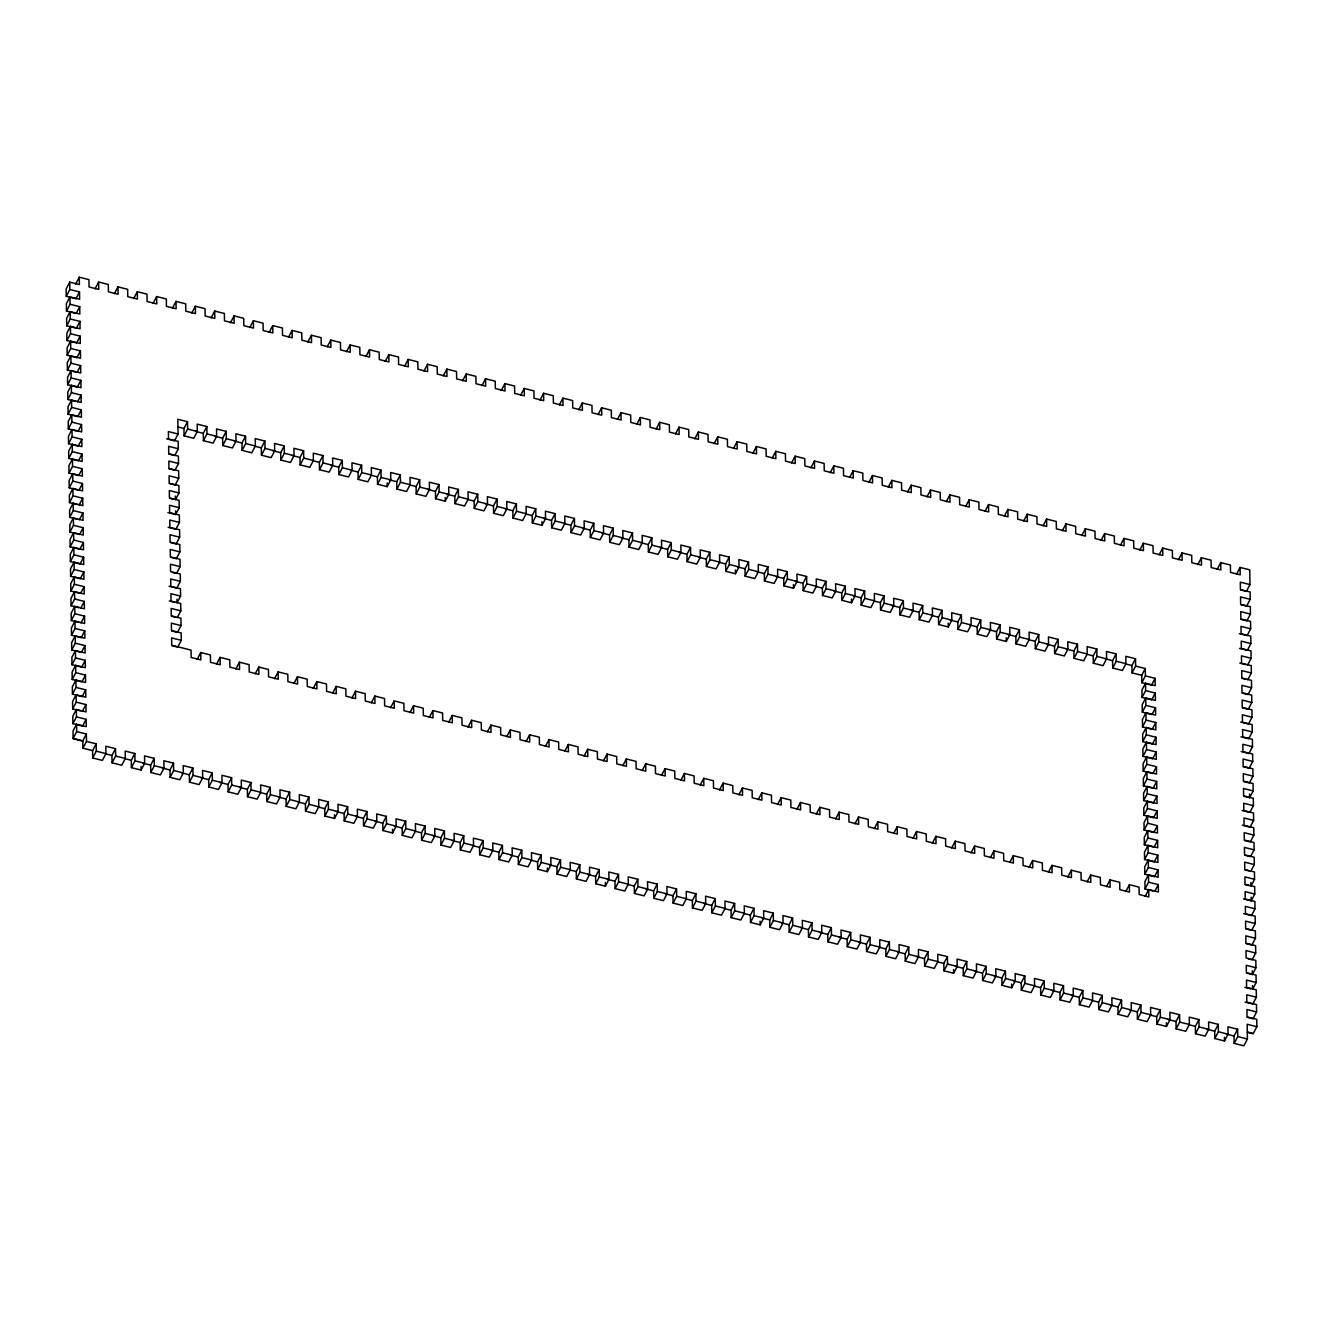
<?xml version="1.0" encoding="UTF-8"?>
<svg xmlns="http://www.w3.org/2000/svg" width="1323" height="1323" viewBox="0 0 1323 1323"><rect width="100%" height="100%" fill="white"/><g stroke="black" fill="none" stroke-linecap="round" stroke-linejoin="round"><path stroke-width="1.5" d="M69.722 282.146L66.15 288.943L66.266 296.302L75.94 298.733L79.512 291.936L69.838 289.522L69.722 282.146L79.397 284.561L79.281 277.202L88.955 279.616L89.071 286.992L98.745 289.406L98.63 282.031L108.304 284.462L108.403 291.821L118.078 294.235L117.962 286.876L127.636 289.29L127.752 296.666L137.427 299.081L137.311 291.705L146.985 294.136L147.101 301.495L156.775 303.91L156.66 296.55L166.334 298.965L166.45 306.341L176.124 308.755L176.009 301.379L185.683 303.81L185.799 311.17L195.473 313.584L195.357 306.225L205.032 308.639L205.148 316.015L214.822 318.43L214.706 311.054L224.381 313.485L224.497 320.844L234.171 323.259L234.055 315.899L243.73 318.314L243.845 325.69L253.503 328.104L253.404 320.728L263.062 323.159L263.178 330.518L272.852 332.933L272.736 325.574L282.411 327.988L282.527 335.364L292.201 337.778L292.085 330.403L301.76 332.834L301.876 340.193L311.55 342.607L311.434 335.248L321.109 337.663L321.224 345.038L330.899 347.453L330.783 340.077L340.458 342.508L340.573 349.867L350.248 352.282L350.132 344.923L359.806 347.337L359.922 354.713L369.597 357.127L369.481 349.752L379.155 352.183L379.271 359.542L388.945 361.956L388.83 354.597L398.504 357.012L398.603 364.387L408.278 366.802L408.162 359.426L417.836 361.857L417.952 369.216L427.627 371.631L427.511 364.272L437.185 366.686L437.301 374.062L446.976 376.476L446.86 369.1L456.534 371.531L456.65 378.891L466.324 381.305L466.209 373.946L475.883 376.36L475.999 383.736L485.673 386.151L485.558 378.775L495.232 381.206L495.348 388.565L505.022 390.98L504.906 383.62L514.581 386.035L514.697 393.411L524.371 395.825L524.255 388.449L533.93 390.88L534.045 398.24L543.703 400.654L543.604 393.295L553.262 395.709L553.378 403.085L563.052 405.5L562.937 398.124L572.611 400.555L572.727 407.914L582.401 410.328L582.285 402.969L591.96 405.384L592.076 412.759L601.75 415.174L601.634 407.798L611.309 410.229L611.424 417.588L621.099 420.003L620.983 412.644L630.658 415.058L630.773 422.434L640.448 424.848L640.332 417.473L650.006 419.904L650.122 427.263L659.797 429.677L659.681 422.318L669.355 424.733L669.471 432.108L679.146 434.523L679.03 427.147L688.704 429.578L688.803 436.937L698.478 439.352L698.362 431.993L708.037 434.407L708.152 441.783L717.827 444.197L717.711 436.822L727.385 439.253L727.501 446.612L737.176 449.026L737.06 441.667L746.734 444.081L746.85 451.457L756.524 453.872L756.409 446.496L766.083 448.927L766.199 456.286L775.873 458.701L775.758 451.341L785.432 453.756L785.548 461.132L795.222 463.546L795.106 456.17L804.781 458.601L804.897 465.961L814.571 468.375L814.455 461.016L824.13 463.43L824.246 470.806L833.903 473.221L833.804 465.845L843.462 468.276L843.578 475.635L853.252 478.05L853.137 470.69L862.811 473.105L862.927 480.481L872.601 482.895L872.485 475.519L882.16 477.95L882.276 485.309L891.95 487.724L891.834 480.365L901.509 482.779L901.625 490.155L911.299 492.569L911.183 485.194L920.858 487.625L920.973 494.984L930.648 497.415L930.532 490.039L940.206 492.454L940.322 499.829L949.997 502.244L949.881 494.868L959.555 497.299L959.671 504.658L969.329 507.089L969.23 499.714L978.904 502.128L979.003 509.504L988.678 511.918L988.562 504.543L998.237 506.974L998.352 514.333L1008.027 516.764L1007.911 509.388L1017.585 511.803L1017.701 519.178L1027.376 521.593L1027.26 514.217L1036.934 516.648L1037.05 524.007L1046.725 526.438L1046.609 519.063L1056.283 521.477L1056.399 528.853L1066.073 531.267L1065.958 523.891L1075.632 526.322L1075.748 533.682L1085.422 536.113L1085.307 528.737L1094.981 531.151L1095.097 538.527L1104.771 540.942L1104.655 533.566L1114.33 535.997L1114.429 543.356L1124.103 545.787L1124.004 538.411L1133.662 540.826L1133.778 548.202L1143.452 550.616L1143.337 543.257L1153.011 545.671L1153.127 553.031L1162.801 555.462L1162.685 548.086L1172.36 550.5L1172.476 557.876L1182.15 560.291L1182.034 552.931L1191.709 555.346L1191.825 562.705L1201.499 565.136L1201.383 557.76L1211.058 560.175L1211.173 567.55L1220.848 569.965L1220.732 562.606L1230.407 565.02L1230.522 572.379L1240.197 574.81L1240.081 567.435L1249.755 569.849L1249.97 584.584L1246.415 591.381L1240.61 589.942M66.266 296.302L69.838 289.522M75.709 283.998L79.281 277.202M69.954 296.881L66.382 303.678L66.497 311.054L76.172 313.468L79.727 306.671L70.053 304.257L69.954 296.881L79.628 299.296L79.512 291.936M66.497 311.054L70.053 304.257M70.169 311.616L66.613 318.413L66.729 325.789L76.403 328.203L79.959 321.406L70.284 318.992L70.169 311.616L79.843 314.047L79.727 306.671M66.729 325.789L70.284 318.992M70.4 326.351L66.845 333.148L66.944 340.524L76.618 342.938L80.19 336.141L70.516 333.727L70.4 326.351L80.075 328.782L79.959 321.406M66.944 340.524L70.516 333.727M95.058 288.827L98.63 282.031M70.632 341.086L67.06 347.883L67.175 355.259L76.85 357.673L80.422 350.876L70.747 348.462L70.632 341.086L80.306 343.517L80.19 336.141M67.175 355.259L70.747 348.462M70.863 355.837L67.291 362.618L67.407 369.993L77.081 372.408L80.653 365.611L70.979 363.197L70.863 355.837L80.538 358.252L80.422 350.876M67.407 369.993L70.979 363.197M71.095 370.572L67.523 377.369L67.638 384.728L77.313 387.143L80.885 380.346L71.21 377.931L71.095 370.572L80.769 372.987L80.653 365.611M114.406 293.673L117.962 286.876M67.638 384.728L71.21 377.931M80.885 380.346L81.001 387.722L71.326 385.307L67.754 392.104L67.87 399.463L75.609 401.398M67.87 399.463L71.442 392.666L71.326 385.307M71.558 400.042L67.986 406.839L68.101 414.198L77.776 416.629L81.331 409.832L71.657 407.401L71.558 400.042L81.216 402.457L81.116 395.097L71.442 392.666M68.101 414.198L71.657 407.401M77.544 401.878L81.116 395.097M71.773 414.777L68.217 421.574L68.333 428.933L78.007 431.364L81.563 424.567L71.889 422.153L71.773 414.777L81.447 417.192L81.331 409.832M133.755 298.502L137.311 291.705M68.333 428.933L71.889 422.153M72.004 429.512L68.449 436.309L68.548 443.685L78.222 446.099L81.794 439.302L72.12 436.888L72.004 429.512L81.679 431.926L81.563 424.567M68.548 443.685L72.12 436.888M72.236 444.247L68.664 451.044L68.779 458.419L78.454 460.834L82.026 454.037L72.352 451.623L72.236 444.247L81.91 446.661L81.794 439.302M68.779 458.419L72.352 451.623M153.088 303.347L156.66 296.55M72.467 458.982L68.895 465.779L69.011 473.154L78.685 475.569L82.258 468.772L72.583 466.358L72.467 458.982L82.142 461.413L82.026 454.037M69.011 473.154L72.583 466.358M72.699 473.717L69.127 480.514L69.243 487.889L78.917 490.304L82.489 483.507L72.815 481.092L72.699 473.717L82.373 476.148L82.258 468.772M69.243 487.889L72.815 481.092M82.489 483.507L82.605 490.883L72.93 488.468L69.358 495.249L69.474 502.624L77.214 504.559M69.474 502.624L73.046 495.827L72.93 488.468M172.437 308.176L176.009 301.379M73.046 495.827L82.704 498.242L82.82 505.618L73.145 503.203L69.59 509.983L69.706 517.359L77.445 519.294M69.706 517.359L73.261 510.562L73.145 503.203M79.148 505.039L82.704 498.242M73.377 517.938L69.821 524.735L69.937 532.094L79.595 534.509L83.167 527.728L73.493 525.297L73.377 517.938L83.051 520.352L82.936 512.977L73.261 510.562M69.937 532.094L73.493 525.297M79.38 519.774L82.936 512.977M73.608 532.673L70.036 539.47L70.152 546.829L79.827 549.26L83.399 542.463L73.724 540.032L73.608 532.673L83.283 535.087L83.167 527.728M191.785 313.022L195.357 306.225M70.152 546.829L73.724 540.032M73.84 547.408L70.268 554.205L70.384 561.564L80.058 563.995L83.63 557.198L73.956 554.767L73.84 547.408L83.514 549.822L83.399 542.463M70.384 561.564L73.956 554.767M74.071 562.143L70.499 568.94L70.615 576.299L80.29 578.73L83.862 571.933L74.187 569.518L74.071 562.143L83.746 564.557L83.63 557.198M70.615 576.299L74.187 569.518M74.303 576.878L70.731 583.675L70.847 591.05L80.521 593.465L84.093 586.668L74.419 584.253L74.303 576.878L83.977 579.292L83.862 571.933M211.134 317.851L214.706 311.054M70.847 591.05L74.419 584.253M84.093 586.668L84.209 594.027L74.535 591.613L70.962 598.409L71.078 605.785L78.818 607.72M71.078 605.785L74.65 598.988L74.535 591.613M74.65 598.988L84.308 601.403L84.424 608.778L74.75 606.347L71.194 613.144L71.31 620.52L79.049 622.455M71.31 620.52L74.865 613.723L74.75 606.347M230.483 322.696L234.055 315.899M80.753 608.2L84.308 601.403M74.981 621.082L71.425 627.879L71.525 635.255L81.199 637.669L84.771 630.873L75.097 628.458L74.981 621.082L84.655 623.513L84.54 616.138L74.865 613.723M71.525 635.255L75.097 628.458M1135.614 666.097L1145.288 668.512L1145.404 675.871L1155.078 678.302L1151.506 685.099L1141.832 682.668L1141.716 675.309L1132.041 672.894L1135.614 666.097L1135.498 658.722L1125.823 656.307L1125.939 663.666L1122.384 670.463L1112.709 668.049L1116.265 661.252L1116.149 653.893L1106.475 651.462L1106.59 658.837L1103.035 665.634L1093.36 663.22L1096.916 656.423L1096.817 649.047L1087.142 646.633L1087.241 653.992L1083.686 660.789L1074.011 658.374L1077.584 651.577L1077.468 644.218L1067.793 641.787L1067.909 649.163L1064.337 655.96L1054.663 653.545L1058.235 646.749L1058.119 639.373L1048.444 636.958L1048.56 644.318L1044.988 651.114L1035.314 648.7L1038.886 641.903L1038.77 634.544L1029.096 632.113L1029.211 639.489L1025.639 646.286L1015.965 643.854L1019.537 637.074L1019.421 629.698L1009.747 627.284L1009.862 634.643L1006.29 641.44L996.616 639.026L1000.188 632.229L1000.072 624.869L990.398 622.438L990.514 629.814L986.941 636.611L977.284 634.18L980.839 627.4L980.723 620.024L971.049 617.609L971.165 624.969L967.609 631.766L957.935 629.351L961.49 622.554L961.374 615.195L951.717 612.764L951.816 620.14L948.26 626.937L938.586 624.506L942.158 617.725L942.042 610.35L932.368 607.935L932.483 615.294L928.911 622.091L919.237 619.677L922.809 612.88L922.693 605.521L913.019 603.09L913.135 610.465L909.562 617.262L899.888 614.831L903.46 608.051L903.344 600.675L893.67 598.261L893.786 605.62L890.214 612.417L880.539 610.002L884.111 603.205L883.996 595.846L874.321 593.415L874.437 600.791L870.865 607.588L861.19 605.157L864.762 598.376L864.647 591.001L854.972 588.586L855.088 595.945L851.516 602.742L841.841 600.328L845.414 593.531L845.298 586.172L835.623 583.741L835.739 591.116L832.184 597.913L822.509 595.482L826.065 588.702L825.949 581.326L816.274 578.912L816.39 586.271L812.835 593.068L803.16 590.653L806.716 583.856L806.617 576.497L796.942 574.066L797.058 581.442L793.486 588.239L783.811 585.808L787.383 579.027L787.268 571.652L777.593 569.237L777.709 576.596L774.137 583.393L764.462 580.979L768.035 574.182L767.919 566.823L758.244 564.392L758.36 571.768L754.788 578.564L745.114 576.133L748.686 569.353L748.57 561.977L738.896 559.563L739.011 566.922L735.439 573.719L725.765 571.304L729.337 564.508L729.221 557.132L719.547 554.717L719.662 562.093L716.09 568.89L706.416 566.459L709.988 559.679L709.872 552.303L700.198 549.888L700.314 557.248L696.741 564.045L687.084 561.63L690.639 554.833L690.523 547.457L680.849 545.043L680.965 552.419L677.409 559.216L667.735 556.785L671.29 550.004L671.174 542.628L661.517 540.214L661.616 547.573L658.06 554.37L648.386 551.956L651.958 545.159L651.842 537.783L642.168 535.368L642.283 542.744L638.711 549.541L629.037 547.11L632.609 540.33L632.493 532.954L622.819 530.54L622.935 537.899L619.362 544.696L609.688 542.281L613.26 535.484L613.144 528.109L603.47 525.694L603.586 533.07L600.014 539.867L590.339 537.436L593.911 530.655L593.795 523.28L584.121 520.865L584.237 528.224L580.665 535.021L570.99 532.607L574.562 525.81L574.447 518.434L564.772 516.02L564.888 523.395L561.316 530.192L551.641 527.761L555.213 520.981L555.098 513.605L545.423 511.191L545.539 518.55L541.983 525.347L532.309 522.932L535.865 516.135L535.749 508.76L526.074 506.345L526.19 513.721L522.635 520.518L512.96 518.087L516.516 511.29L516.417 503.931L506.742 501.516L506.858 508.875L503.286 515.672L493.611 513.258L497.183 506.461L497.068 499.085L487.393 496.671L487.509 504.046L483.937 510.843L474.262 508.412L477.835 501.615L477.719 494.256L468.044 491.842L468.16 499.201L464.588 505.998L454.914 503.583L458.486 496.786L458.37 489.411L448.695 486.996L448.811 494.372L445.239 501.169L435.565 498.738L439.137 491.941L439.021 484.582L429.347 482.167L429.462 489.527L425.89 496.323L416.216 493.909L419.788 487.112L419.672 479.736L409.998 477.322L410.113 484.698L406.541 491.495L396.883 489.063L400.439 482.267L400.323 474.907L390.649 472.493L390.765 479.852L387.209 486.649L377.535 484.235L381.09 477.438L380.974 470.062L371.316 467.647L371.416 475.023L367.86 481.82L358.186 479.389L361.758 472.592L361.642 465.233L351.968 462.818L352.083 470.178L348.511 476.975L338.837 474.56L342.409 467.763L342.293 460.387L332.619 457.973L332.734 465.349L329.162 472.146L319.488 469.715L323.06 462.918L322.944 455.559L313.27 453.144L313.386 460.503L309.814 467.3L300.139 464.886L303.711 458.089L303.595 450.713L293.921 448.299L294.037 455.674L290.465 462.471L280.79 460.04L284.362 453.243L284.247 445.884L274.572 443.47L274.688 450.829L271.116 457.626L261.441 455.211L265.013 448.414L264.898 441.039L255.223 438.624L255.339 446L251.783 452.797L242.109 450.366L245.665 443.569L245.549 436.21L235.874 433.795L235.99 441.154L232.435 447.951L222.76 445.537L226.316 438.74L226.216 431.364L216.542 428.95L216.658 436.325L213.086 443.122L203.411 440.691L206.983 433.894L206.868 426.535L197.193 424.121L197.309 431.48L193.737 438.277L184.062 435.862L187.634 429.065L187.519 421.69L177.844 419.275L178.076 434.01L174.504 440.807L166.764 438.872M80.984 622.935L84.54 616.138M184.062 435.862L183.947 428.487L187.519 421.69M75.213 635.834L71.64 642.614L71.756 649.99L81.431 652.404L85.003 645.607L75.328 643.193L75.213 635.834L84.887 638.248L84.771 630.873M71.756 649.99L75.328 643.193M178.076 434.01L168.401 431.596L168.517 438.971L178.192 441.386L178.307 448.745L174.735 455.542L168.931 454.087M75.444 650.569L71.872 657.366L71.988 664.725L81.662 667.139L85.234 660.342L75.56 657.928L75.444 650.569L85.119 652.983L85.003 645.607M71.988 664.725L75.56 657.928M249.832 327.525L253.404 320.728M178.307 448.745L168.633 446.331L168.749 453.706L178.407 456.121L178.522 463.48L174.967 470.277L169.162 468.838M75.676 665.304L72.104 672.101L72.219 679.46L81.894 681.874L85.466 675.094L75.791 672.663L75.676 665.304L85.35 667.718L85.234 660.342M72.219 679.46L75.791 672.663M178.522 463.48L168.848 461.066L168.964 468.441L178.638 470.856L178.754 478.231L175.198 485.012L169.394 483.573M203.411 440.691L203.295 433.332L206.868 426.535M75.907 680.039L72.335 686.835L72.451 694.195L82.125 696.626L85.697 689.829L76.023 687.398L75.907 680.039L85.582 682.453L85.466 675.094M72.451 694.195L76.023 687.398M178.754 478.231L169.079 475.8L169.195 483.176L178.87 485.591L178.985 492.966L175.413 499.763L175.364 496.075M85.697 689.829L85.797 697.188L76.139 694.773L72.567 701.57L72.682 708.93L80.422 710.864M269.181 332.371L272.736 325.574M72.682 708.93L76.238 702.149L76.139 694.773M167.905 512.563L175.645 514.498L179.217 507.701L179.101 500.326L169.427 497.911L169.311 490.535L178.985 492.966M76.354 709.508L72.798 716.305L72.914 723.681L82.588 726.095L86.144 719.299L76.469 716.884L76.354 709.508L86.028 711.923L85.912 704.564L76.238 702.149M72.914 723.681L76.469 716.884M222.76 445.537L222.644 438.161L226.216 431.364M179.217 507.701L169.542 505.27L169.658 512.646L179.333 515.06L179.448 522.436L175.876 529.233L168.137 527.298M82.357 711.361L85.912 704.564M86.144 719.299L86.26 726.658L76.585 724.243L73.03 731.04L73.129 738.416L82.803 740.83L82.919 748.19L92.593 750.621L92.709 757.98L102.384 760.394L105.956 753.614L105.84 746.238L115.514 748.653L115.63 756.028L112.058 762.825L121.733 765.24L125.305 758.443L125.189 751.084L134.863 753.498L134.979 760.857L131.407 767.654L141.081 770.069L144.654 763.288L144.538 755.913L154.212 758.327L154.311 765.703L150.756 772.5L160.43 774.914L163.986 768.117L163.87 760.758L173.545 763.173L173.66 770.532L170.105 777.329L179.779 779.743L183.335 772.963L183.219 765.587L192.893 768.001L193.009 775.377L189.437 782.174L199.112 784.589L202.684 777.792L202.568 770.433L212.242 772.847L212.358 780.206L208.786 787.003L218.46 789.434L222.032 782.637L221.917 775.261L231.591 777.676L231.707 785.052L228.135 791.849L237.809 794.263L241.381 787.466L241.266 780.107L250.94 782.521L251.056 789.881L247.484 796.678L257.158 799.109L260.73 792.312L260.614 784.936L270.289 787.35L270.405 794.726L266.833 801.523L276.507 803.937L280.079 797.141L279.963 789.781L289.638 792.196L289.754 799.555L286.181 806.352L295.856 808.783L299.411 801.986L299.312 794.61L308.97 797.025L309.086 804.401L305.53 811.197L315.205 813.612L318.76 806.815L318.645 799.456L328.319 801.87L328.435 809.229L324.879 816.026L334.537 818.457L338.109 811.661L337.993 804.285L347.668 806.699L347.784 814.075L344.212 820.872L353.886 823.286L357.458 816.489L357.342 809.13L367.017 811.545L367.132 818.904L363.56 825.701L373.235 828.132L376.807 821.335L376.691 813.959L386.366 816.374L386.481 823.749L382.909 830.546L392.584 832.961L396.156 826.164L396.04 818.805L405.714 821.219L405.83 828.578L402.258 835.375L411.933 837.806L415.505 831.009L415.389 823.634L425.063 826.048L425.179 833.424L421.607 840.221L431.281 842.635L434.854 835.838L434.738 828.479L444.412 830.894L444.511 838.253L440.956 845.05L450.63 847.481L454.186 840.684L454.07 833.308L463.745 835.723L463.86 843.098L460.305 849.895L469.979 852.31L473.535 845.513L473.419 838.154L483.093 840.568L483.209 847.927L479.637 854.724L489.312 857.155L492.884 850.358L492.768 842.983L502.442 845.397L502.558 852.773L498.986 859.57L508.66 861.984L512.233 855.187L512.117 847.828L521.791 850.242L521.907 857.602L518.335 864.399L528.009 866.83L531.581 860.033L531.466 852.657L541.14 855.071L541.256 862.447L537.684 869.244L547.358 871.659L550.93 864.862L550.815 857.502L560.489 859.917L560.605 867.276L557.033 874.073L566.707 876.504L570.279 869.707L570.163 862.331L579.838 864.746L579.954 872.122L576.381 878.919L586.056 881.333L589.611 874.536L589.512 867.177L599.17 869.591L599.286 876.951L595.73 883.747L605.405 886.178L608.96 879.382L608.845 872.006L618.519 874.42L618.635 881.796L615.079 888.593L624.737 891.007L628.309 884.211L628.193 876.851L637.868 879.266L637.984 886.625L634.412 893.422L644.086 895.853L647.658 889.056L647.542 881.68L657.217 884.095L657.333 891.47L653.76 898.267L663.435 900.682L667.007 893.885L666.891 886.526L676.566 888.94L676.681 896.299L673.109 903.096L682.784 905.527L686.356 898.73L686.24 891.355L695.915 893.769L696.03 901.145L692.458 907.942L702.133 910.356L705.705 903.559L705.589 896.2L715.263 898.615L715.379 905.974L711.807 912.771L721.482 915.202L725.054 908.405L724.938 901.029L734.612 903.444L734.712 910.819L731.156 917.616L740.83 920.031L744.386 913.234L744.27 905.875L753.945 908.289L754.06 915.665L750.505 922.445L760.179 924.876L763.735 918.079L763.619 910.704L773.294 913.118L773.409 920.494L769.837 927.291L779.512 929.705L783.084 922.908L782.968 915.549L792.642 917.964L792.758 925.339L789.186 932.12L798.86 934.551L802.433 927.754L802.317 920.378L811.991 922.793L812.107 930.168L808.535 936.965L818.209 939.38L821.781 932.583L821.666 925.224L831.34 927.638L831.456 935.014L827.884 941.794L837.558 944.225L841.13 937.428L841.015 930.052L850.689 932.467L850.805 939.843L847.233 946.64L856.907 949.054L860.479 942.257L860.363 934.898L870.038 937.312L870.154 944.688L866.582 951.469L876.256 953.9L879.812 947.103L879.712 939.727L889.37 942.141L889.486 949.517L885.93 956.314L895.605 958.728L899.16 951.932L899.045 944.572L908.719 946.987L908.835 954.363L905.279 961.143L914.937 963.574L918.509 956.777L918.394 949.401L928.068 951.816L928.184 959.192L924.612 965.988L934.286 968.403L937.858 961.606L937.742 954.247L947.417 956.661L947.533 964.037L943.96 970.817L953.635 973.248L957.207 966.452L957.091 959.076L966.766 961.507L966.881 968.866L963.309 975.663L972.984 978.077L976.556 971.28L976.44 963.921L986.115 966.336L986.23 973.711L982.658 980.492L992.333 982.923L995.905 976.126L995.789 968.75L1005.463 971.181L1005.579 978.54L1002.007 985.337L1011.682 987.752L1015.254 980.955L1015.138 973.596L1024.812 976.01L1024.912 983.386L1021.356 990.166L1031.03 992.597L1034.586 985.8L1034.47 978.425L1044.145 980.856L1044.26 988.215L1040.705 995.012L1050.379 997.426L1053.935 990.629L1053.819 983.27L1063.494 985.685L1063.609 993.06L1060.037 999.841L1069.712 1002.272L1073.284 995.475L1073.168 988.099L1082.842 990.53L1082.958 997.889L1079.386 1004.686L1089.061 1007.101L1092.633 1000.304L1092.517 992.945L1102.191 995.359L1102.307 1002.735L1098.735 1009.515L1108.409 1011.946L1111.982 1005.149L1111.866 997.774L1121.54 1000.205L1121.656 1007.564L1118.084 1014.361L1127.758 1016.775L1131.33 1009.978L1131.215 1002.619L1140.889 1005.033L1141.005 1012.409L1137.433 1019.19L1147.107 1021.621L1150.679 1014.824L1150.563 1007.448L1160.238 1009.879L1160.354 1017.238L1156.782 1024.035L1166.456 1026.45L1170.012 1019.653L1169.912 1012.293L1179.57 1014.708L1179.686 1022.084L1176.13 1028.864L1185.805 1031.295L1189.36 1024.498L1189.245 1017.122L1198.919 1019.553L1199.035 1026.913L1195.479 1033.71L1205.137 1036.124L1208.709 1029.327L1208.594 1021.968L1218.268 1024.382L1218.384 1031.758L1214.812 1038.538L1224.486 1040.969L1228.058 1034.173L1227.942 1026.797L1237.617 1029.228L1237.733 1036.587L1234.161 1043.384L1243.835 1045.798L1247.407 1039.002L1247.176 1024.267L1256.85 1026.698L1253.278 1033.478L1247.473 1032.039M73.129 738.416L76.701 731.619L76.585 724.243M179.448 522.436L169.774 520.022L169.89 527.381L179.564 529.795L179.68 537.171L176.108 543.968L170.303 542.513M288.53 337.2L292.085 330.403M179.68 537.171L170.006 534.757L170.121 542.116L179.796 544.53L179.911 551.906L176.339 558.703L170.535 557.248M82.803 740.83L86.375 734.033L76.701 731.619M242.109 450.366L241.993 443.007L245.549 436.21M82.919 748.19L86.491 741.409L86.375 734.033M179.911 551.906L170.237 549.492L170.353 556.851L180.011 559.282L180.126 566.641L176.571 573.438L172.701 572.479M180.126 566.641L170.452 564.226L170.568 571.586L180.242 574.017L180.358 581.376L176.786 588.173L169.063 586.238M92.593 750.621L96.166 743.824L86.491 741.409M307.862 342.045L311.434 335.248M92.709 757.98L96.281 751.183L96.166 743.824M180.358 581.376L170.684 578.961L170.799 586.337L180.474 588.752L180.59 596.111L177.017 602.908L176.968 599.22M261.441 455.211L261.342 447.836L264.898 441.039M177.249 617.643L180.821 610.846L180.705 603.486L171.031 601.072L170.915 593.696L180.59 596.111M112.058 762.825L111.942 755.45L115.514 748.653M180.821 610.846L171.147 608.431L171.262 615.807L180.937 618.221L181.053 625.597L177.48 632.377L171.676 630.939M327.211 346.874L330.783 340.077M181.053 625.597L171.378 623.166L171.494 630.542L181.168 632.956L181.284 640.332L177.712 647.129L171.907 645.674M280.79 460.04L280.674 452.681L284.247 445.884M131.407 767.654L131.291 760.295L134.863 753.498M346.56 351.72L350.132 344.923M300.139 464.886L300.023 457.51L303.595 450.713M197.177 659.334L200.732 652.537L210.407 654.951L210.522 662.327L220.197 664.741L220.081 657.366L229.755 659.78L229.871 667.156L239.546 669.57L239.43 662.211L249.104 664.626L249.22 672.001L258.895 674.416L258.779 667.04L268.453 669.455L268.569 676.83L278.243 679.245L278.128 671.886L287.802 674.3L287.918 681.676L297.592 684.09L297.477 676.715L307.151 679.146L307.267 686.505L316.941 688.919L316.825 681.56L326.5 683.974L326.599 691.35L336.274 693.765L336.158 686.389L345.832 688.82L345.948 696.179L355.622 698.594L355.507 691.234L365.181 693.649L365.297 701.025L374.971 703.439L374.856 696.063L384.53 698.494L384.646 705.854L394.32 708.268L394.204 700.909L403.879 703.323L403.995 710.699L413.669 713.114L413.553 705.738L423.228 708.169L423.343 715.528L433.018 717.942L432.902 710.583L442.577 712.998L442.692 720.374L452.367 722.788L452.251 715.412L461.925 717.843L462.041 725.202L471.699 727.617L471.6 720.258L481.258 722.672L481.374 730.048L491.048 732.462L490.932 725.087L500.607 727.518L500.722 734.877L510.397 737.291L510.281 729.932L519.956 732.347L520.071 739.722L529.746 742.137L529.63 734.761L539.304 737.192L539.42 744.551L549.095 746.966L548.979 739.607L558.653 742.021L558.769 749.397L568.443 751.811L568.328 744.436L578.002 746.867L578.118 754.226L587.792 756.64L587.677 749.281L597.351 751.696L597.467 759.071L607.141 761.486L607.025 754.11L616.7 756.541L616.799 763.9L626.474 766.315L626.358 758.955L636.032 761.37L636.148 768.746L645.822 771.16L645.707 763.784L655.381 766.215L655.497 773.575L665.171 775.989L665.056 768.63L674.73 771.044L674.846 778.42L684.52 780.835L684.404 773.459L694.079 775.89L694.195 783.249L703.869 785.664L703.753 778.304L713.428 780.719L713.544 788.095L723.218 790.509L723.102 783.133L732.777 785.564L732.892 792.924L742.567 795.338L742.451 787.979L752.125 790.393L752.241 797.769L761.899 800.183L761.8 792.808L771.458 795.239L771.574 802.598L781.248 805.012L781.132 797.653L790.807 800.068L790.922 807.443L800.597 809.858L800.481 802.482L810.156 804.913L810.271 812.272L819.946 814.687L819.83 807.328L829.504 809.742L829.62 817.118L839.295 819.532L839.179 812.157L848.853 814.588L848.969 821.947L858.644 824.361L858.528 817.002L868.202 819.417L868.318 826.792L877.992 829.207L877.877 821.831L887.551 824.262L887.667 831.621L897.341 834.036L897.226 826.677L906.9 829.091L906.999 836.467L916.674 838.881L916.558 831.506L926.232 833.937L926.348 841.296L936.023 843.71L935.907 836.351L945.581 838.765L945.697 846.141L955.371 848.556L955.256 841.18L964.93 843.611L965.046 850.97L974.72 853.385L974.604 846.025L984.279 848.44L984.395 855.816L994.069 858.23L993.953 850.854L1003.628 853.285L1003.744 860.645L1013.418 863.059L1013.302 855.7L1022.977 858.114L1023.092 865.49L1032.767 867.905L1032.651 860.529L1042.326 862.96L1042.441 870.319L1052.099 872.733L1052 865.374L1061.658 867.789L1061.774 875.165L1071.448 877.579L1071.332 870.203L1081.007 872.634L1081.123 879.993L1090.797 882.408L1090.681 875.049L1100.356 877.463L1100.471 884.839L1110.146 887.253L1110.03 879.878L1119.705 882.309L1119.82 889.668L1129.495 892.099L1129.379 884.723L1139.053 887.138L1139.169 894.513L1148.844 896.928L1148.728 889.552L1158.402 891.983L1158.286 884.607L1148.612 882.193L1148.496 874.817L1158.171 877.248L1158.055 869.873L1148.381 867.458L1148.265 860.082L1157.939 862.513L1157.823 855.138L1148.149 852.723L1148.033 845.347L1157.708 847.762L1157.592 840.403L1147.917 837.988L1147.802 830.612L1157.476 833.027L1157.36 825.668L1147.703 823.237L1147.587 815.878L1157.261 818.292L1157.145 810.933L1147.471 808.502L1147.355 801.143L1157.03 803.557L1156.914 796.198L1147.239 793.767L1147.124 786.408L1156.798 788.822L1156.682 781.446L1147.008 779.032L1146.892 771.673L1156.567 774.087L1156.451 766.712L1146.776 764.297L1146.661 756.938L1156.335 759.352L1156.219 751.977L1146.545 749.562L1146.429 742.186L1156.104 744.617L1155.988 737.242L1146.313 734.827L1146.214 727.452L1155.872 729.883L1155.773 722.507L1146.098 720.092L1145.983 712.717L1155.657 715.131L1155.541 707.772L1145.867 705.357L1145.751 697.982L1155.426 700.396L1155.31 693.037L1145.635 690.623L1145.52 683.247L1155.194 685.661L1155.078 678.302M150.756 772.5L150.64 765.124L154.212 758.327M365.909 356.548L369.481 349.752M319.488 469.715L319.372 462.355L322.944 455.559M216.525 664.163L220.081 657.366M170.105 777.329L169.989 769.969L173.545 763.173M385.258 361.394L388.83 354.597M338.837 474.56L338.721 467.184L342.293 460.387M235.858 669.008L239.43 662.211M189.437 782.174L189.338 774.798L192.893 768.001M404.606 366.223L408.162 359.426M358.186 479.389L358.07 472.03L361.642 465.233M255.207 673.837L258.779 667.04M208.786 787.003L208.67 779.644L212.242 772.847M423.955 371.068L427.511 364.272M377.535 484.235L377.419 476.859L380.974 470.062M274.556 678.682L278.128 671.886M228.135 791.849L228.019 784.473L231.591 777.676M443.288 375.897L446.86 369.1M396.883 489.063L396.768 481.704L400.323 474.907M293.904 683.511L297.477 676.715M247.484 796.678L247.368 789.318L250.94 782.521M462.637 380.743L466.209 373.946M416.216 493.909L416.1 486.533L419.672 479.736M313.253 688.357L316.825 681.56M266.833 801.523L266.717 794.147L270.289 787.35M481.985 385.572L485.558 378.775M435.565 498.738L435.449 491.379L439.021 484.582M332.602 693.186L336.158 686.389M286.181 806.352L286.066 798.993L289.638 792.196M501.334 390.417L504.906 383.62M454.914 503.583L454.798 496.208L458.37 489.411M351.951 698.031L355.507 691.234M305.53 811.197L305.415 803.822L308.97 797.025M520.683 395.246L524.255 388.449M474.262 508.412L474.147 501.053L477.719 494.256M371.283 702.86L374.856 696.063M324.879 816.026L324.763 808.667L328.319 801.87M540.032 400.092L543.604 393.295M493.611 513.258L493.496 505.882L497.068 499.085M390.632 707.706L394.204 700.909M344.212 820.872L344.096 813.496L347.668 806.699M559.381 404.921L562.937 398.124M512.96 518.087L512.844 510.728L516.417 503.931M409.981 712.535L413.553 705.738M363.56 825.701L363.445 818.342L367.017 811.545M578.73 409.766L582.285 402.969M532.309 522.932L532.193 515.557L535.749 508.76M429.33 717.38L432.902 710.583M382.909 830.546L382.794 823.171L386.366 816.374M598.062 414.595L601.634 407.798M551.641 527.761L551.542 520.402L555.098 513.605M448.679 722.209L452.251 715.412M402.258 835.375L402.142 828.016L405.714 821.219M617.411 419.441L620.983 412.644M570.99 532.607L570.875 525.231L574.447 518.434M468.028 727.055L471.6 720.258M421.607 840.221L421.491 832.845L425.063 826.048M636.76 424.27L640.332 417.473M590.339 537.436L590.223 530.076L593.795 523.28M487.377 731.884L490.932 725.087M440.956 845.05L440.84 837.691L444.412 830.894M656.109 429.115L659.681 422.318M609.688 542.281L609.572 534.905L613.144 528.109M506.726 736.729L510.281 729.932M460.305 849.895L460.189 842.519L463.745 835.723M675.458 433.944L679.03 427.147M629.037 547.11L628.921 539.751L632.493 532.954M526.058 741.558L529.63 734.761M479.637 854.724L479.538 847.365L483.093 840.568M694.807 438.789L698.362 431.993M648.386 551.956L648.27 544.58L651.842 537.783M545.407 746.404L548.979 739.607M498.986 859.57L498.87 852.194L502.442 845.397M714.155 443.618L717.711 436.822M667.735 556.785L667.619 549.425L671.174 542.628M564.756 751.232L568.328 744.436M518.335 864.399L518.219 857.039L521.791 850.242M733.488 448.464L737.06 441.667M687.084 561.63L686.968 554.254L690.523 547.457M584.105 756.078L587.677 749.281M537.684 869.244L537.568 861.868L541.14 855.071M752.837 453.293L756.409 446.496M706.416 566.459L706.3 559.1L709.872 552.303M603.453 760.907L607.025 754.11M557.033 874.073L556.917 866.714L560.489 859.917M772.185 458.138L775.758 451.341M725.765 571.304L725.649 563.929L729.221 557.132M622.802 765.752L626.358 758.955M576.381 878.919L576.266 871.543L579.838 864.746M791.534 462.967L795.106 456.17M745.114 576.133L744.998 568.774L748.57 561.977M642.151 770.581L645.707 763.784M595.73 883.747L595.615 876.388L599.17 869.591M810.883 467.813L814.455 461.016M764.462 580.979L764.347 573.603L767.919 566.823M661.483 775.427L665.056 768.63M615.079 888.593L614.963 881.217L618.519 874.42M830.232 472.642L833.804 465.845M783.811 585.808L783.696 578.449L787.268 571.652M680.832 780.256L684.404 773.459M634.412 893.422L634.296 886.063L637.868 879.266M849.581 477.487L853.137 470.69M803.16 590.653L803.044 583.278L806.617 576.497M700.181 785.101L703.753 778.304M653.76 898.267L653.645 890.892L657.217 884.095M868.93 482.316L872.485 475.519M822.509 595.482L822.393 588.123L825.949 581.326M719.53 789.93L723.102 783.133M673.109 903.096L672.994 895.737L676.566 888.94M888.262 487.162L891.834 480.365M841.841 600.328L841.742 592.952L845.298 586.172M738.879 794.776L742.451 787.979M692.458 907.942L692.342 900.566L695.915 893.769M907.611 491.991L911.183 485.194M861.19 605.157L861.075 597.798L864.647 591.001M758.228 799.605L761.8 792.808M711.807 912.771L711.691 905.412L715.263 898.615M926.96 496.836L930.532 490.039M880.539 610.002L880.423 602.626L883.996 595.846M777.577 804.45L781.132 797.653M731.156 917.616L731.04 910.241L734.612 903.444M946.309 501.665L949.881 494.868M899.888 614.831L899.772 607.472L903.344 600.675M796.926 809.279L800.481 802.482M750.505 922.445L750.389 915.086L753.945 908.289M965.658 506.511L969.23 499.714M919.237 619.677L919.121 612.301L922.693 605.521M816.258 814.125L819.83 807.328M769.837 927.291L769.738 919.915L773.294 913.118M985.007 511.339L988.562 504.543M938.586 624.506L938.47 617.146L942.042 610.35M835.607 818.954L839.179 812.157M789.186 932.12L789.07 924.76L792.642 917.964M1004.355 516.185L1007.911 509.388M957.935 629.351L957.819 621.975L961.374 615.195M854.956 823.799L858.528 817.002M808.535 936.965L808.419 929.589L811.991 922.793M1023.688 521.014L1027.26 514.217M977.284 634.18L977.168 626.821L980.723 620.024M874.305 828.628L877.877 821.831M827.884 941.794L827.768 934.435L831.34 927.638M1043.037 525.859L1046.609 519.063M996.616 639.026L996.5 631.65L1000.072 624.869M893.653 833.473L897.226 826.677M847.233 946.64L847.117 939.264L850.689 932.467M1062.386 530.688L1065.958 523.891M1015.965 643.854L1015.849 636.495L1019.421 629.698M913.002 838.302L916.558 831.506M866.582 951.469L866.466 944.109L870.038 937.312M1081.734 535.534L1085.307 528.737M1035.314 648.7L1035.198 641.324L1038.77 634.544M932.351 843.148L935.907 836.351M885.93 956.314L885.815 948.938L889.37 942.141M1101.083 540.363L1104.655 533.566M1054.663 653.545L1054.547 646.17L1058.119 639.373M951.684 847.977L955.256 841.18M905.279 961.143L905.164 953.784L908.719 946.987M1120.432 545.208L1124.004 538.411M1074.011 658.374L1073.896 650.999L1077.468 644.218M971.032 852.822L974.604 846.025M924.612 965.988L924.496 958.613L928.068 951.816M1139.781 550.037L1143.337 543.257M1093.36 663.22L1093.245 655.844L1096.817 649.047M990.381 857.651L993.953 850.854M943.96 970.817L943.845 963.458L947.417 956.661M1159.13 554.883L1162.685 548.086M1112.709 668.049L1112.593 660.673L1116.149 653.893M1009.73 862.497L1013.302 855.7M963.309 975.663L963.194 968.287L966.766 961.507M1178.462 559.712L1182.034 552.931M1132.041 672.894L1131.942 665.519L1135.498 658.722M1029.079 867.326L1032.651 860.529M982.658 980.492L982.542 973.133L986.115 966.336M1197.811 564.557L1201.383 557.76M1141.716 675.309L1145.288 668.512M1141.832 682.668L1145.404 675.871M1145.52 683.247L1141.947 690.044L1142.063 697.403L1151.738 699.834L1155.31 693.037M1048.428 872.171L1052 865.374M1142.063 697.403L1145.635 690.623M1145.751 697.982L1142.179 704.779L1142.295 712.154L1151.969 714.569L1155.541 707.772M1002.007 985.337L1001.891 977.962L1005.463 971.181M1142.295 712.154L1145.867 705.357M1217.16 569.386L1220.732 562.606M1145.983 712.717L1142.41 719.514L1142.526 726.889L1152.201 729.304L1155.773 722.507M1142.526 726.889L1146.098 720.092M1146.214 727.452L1142.642 734.248L1142.758 741.624L1152.432 744.039L1155.988 737.242M1067.777 877L1071.332 870.203M1142.758 741.624L1146.313 734.827M1146.429 742.186L1142.874 748.983L1142.989 756.359L1152.647 758.774L1156.219 751.977M1021.356 990.166L1021.24 982.807L1024.812 976.01M1236.509 574.232L1240.081 567.435M1142.989 756.359L1146.545 749.562M1146.661 756.938L1143.089 763.718L1143.204 771.094L1152.879 773.508L1156.451 766.712M1143.204 771.094L1146.776 764.297M1087.126 881.846L1090.681 875.049M1146.892 771.673L1143.32 778.47L1143.436 785.829L1153.11 788.243L1156.682 781.446M1143.436 785.829L1147.008 779.032M1040.705 995.012L1040.589 987.636L1044.145 980.856M1147.124 786.408L1143.552 793.205L1143.667 800.564L1153.342 802.978L1156.914 796.198M1143.667 800.564L1147.239 793.767M1249.97 584.584L1240.312 582.17L1240.412 589.545L1250.086 591.96L1250.202 599.319L1246.646 606.116L1240.842 604.677M1147.355 801.143L1143.783 807.94L1143.899 815.299L1153.573 817.73L1157.145 810.933M1106.458 886.675L1110.03 879.878M1143.899 815.299L1147.471 808.502M1250.202 599.319L1240.527 596.905L1240.643 604.28L1250.318 606.695L1250.433 614.07L1246.861 620.851L1241.073 619.412M1147.587 815.878L1144.015 822.674L1144.13 830.034L1153.805 832.465L1157.36 825.668M1144.13 830.034L1147.703 823.237M1060.037 999.841L1059.938 992.482L1063.494 985.685M1250.433 614.07L1240.759 611.639L1240.875 619.015L1250.549 621.43L1250.665 628.805L1247.093 635.602L1239.353 633.667M1147.802 830.612L1144.246 837.409L1144.362 844.769L1154.036 847.2L1157.592 840.403M1144.362 844.769L1147.917 837.988M1250.665 628.805L1240.991 626.374L1241.106 633.75L1250.781 636.165L1250.897 643.54L1247.324 650.337L1239.585 648.402M1148.033 845.347L1144.478 852.144L1144.593 859.52L1154.251 861.935L1157.823 855.138M1125.807 891.52L1129.379 884.723M1144.593 859.52L1148.149 852.723M1247.556 665.072L1251.128 658.275L1251.012 650.899L1241.338 648.485L1241.222 641.126L1250.897 643.54M1148.265 860.082L1144.693 866.879L1144.808 874.255L1154.483 876.669L1158.055 869.873M1079.386 1004.686L1079.27 997.31L1082.842 990.53M1144.808 874.255L1148.381 867.458M1247.787 679.807L1251.36 673.01L1251.244 665.634L1241.569 663.22L1241.454 655.861L1251.128 658.275M1148.496 874.817L1144.924 881.614L1145.04 888.99L1152.78 890.925M1145.04 888.99L1148.612 882.193M1251.36 673.01L1241.685 670.596L1241.801 677.955L1251.475 680.386L1251.575 687.745L1248.019 694.542L1242.214 693.087M1145.156 896.349L1148.728 889.552M1251.575 687.745L1241.917 685.331L1242.016 692.69L1251.69 695.121L1251.806 702.48L1248.25 709.277L1242.446 707.822M1154.714 891.404L1158.286 884.607M1098.735 1009.515L1098.619 1002.156L1102.191 995.359M1251.806 702.48L1242.132 700.065L1242.247 707.441L1251.922 709.856L1252.038 717.215L1248.465 724.012L1240.726 722.077M1252.038 717.215L1242.363 714.8L1242.479 722.176L1252.153 724.591L1252.269 731.95L1248.697 738.747L1240.957 736.812M1252.269 731.95L1242.595 729.535L1242.71 736.911L1252.385 739.325L1252.501 746.701L1248.929 753.482L1241.189 751.547M1118.084 1014.361L1117.968 1006.985L1121.54 1000.205M1252.501 746.701L1242.826 744.27L1242.942 751.646L1252.616 754.06L1252.732 761.436L1249.16 768.233L1243.355 766.778M1252.732 761.436L1243.058 759.005L1243.173 766.381L1252.848 768.795L1252.964 776.171L1249.392 782.968L1243.587 781.513M1137.433 1019.19L1137.317 1011.83L1140.889 1005.033M1243.818 796.248L1249.623 797.703L1253.179 790.906L1253.063 783.53L1243.405 781.116L1243.289 773.74L1252.964 776.171M1253.179 790.906L1243.504 788.491L1243.62 795.851L1253.294 798.265L1253.41 805.641L1249.855 812.438L1242.115 810.503M1253.41 805.641L1243.736 803.226L1243.852 810.586L1253.526 813.017L1253.642 820.376L1250.07 827.173L1242.33 825.238M1156.782 1024.035L1156.666 1016.659L1160.238 1009.879M1253.642 820.376L1243.967 817.961L1244.083 825.32L1253.757 827.751L1253.873 835.111L1250.301 841.908L1244.496 840.452M1253.873 835.111L1244.199 832.696L1244.315 840.055L1253.989 842.486L1254.105 849.846L1250.533 856.643L1244.728 855.187M1254.105 849.846L1244.43 847.431L1244.546 854.807L1254.221 857.221L1254.336 864.58L1250.764 871.377L1244.96 869.922M1176.13 1028.864L1176.015 1021.505L1179.57 1014.708M1254.336 864.58L1244.662 862.166L1244.778 869.542L1254.452 871.956L1254.551 879.315L1250.996 886.112L1250.93 882.441M1243.488 898.912L1251.227 900.847L1254.783 894.067L1254.667 886.691L1244.993 884.277L1244.893 876.901L1254.551 879.315M1254.783 894.067L1245.108 891.636L1245.224 899.012L1254.899 901.426L1255.014 908.802L1251.442 915.599L1243.719 913.664M1195.479 1033.71L1195.364 1026.334L1198.919 1019.553M1255.014 908.802L1245.34 906.371L1245.456 913.746L1255.13 916.161L1255.246 923.537L1251.674 930.334L1245.869 928.878M1255.246 923.537L1245.571 921.122L1245.687 928.481L1255.362 930.896L1255.477 938.272L1251.905 945.069L1246.101 943.613M1214.812 1038.538L1214.696 1031.179L1218.268 1024.382M1255.477 938.272L1245.803 935.857L1245.919 943.216L1255.593 945.631L1255.709 953.007L1252.137 959.803L1248.267 958.828M1246.564 973.083L1252.368 974.538L1255.94 967.741L1255.825 960.382L1246.15 957.951L1246.034 950.592L1255.709 953.007M1255.94 967.741L1246.266 965.327L1246.382 972.686L1256.056 975.117L1256.155 982.476L1252.6 989.273L1252.534 985.585M1234.161 1043.384L1234.045 1036.008L1237.617 1029.228M1256.155 982.476L1246.498 980.062L1246.597 987.438L1256.271 989.852L1256.387 997.211L1252.831 1004.008L1245.092 1002.073M1256.387 997.211L1246.713 994.797L1246.828 1002.173L1256.503 1004.587L1256.618 1011.946L1253.046 1018.743L1247.242 1017.304M1239.816 663.137L1245.621 664.593M1241.983 678.352L1245.853 679.327M187.634 429.065L197.309 431.48M206.983 433.894L216.658 436.325M226.316 438.74L235.99 441.154M245.665 443.569L255.339 446M265.013 448.414L274.688 450.829M284.362 453.243L294.037 455.674M303.711 458.089L313.386 460.503M323.06 462.918L332.734 465.349M342.409 467.763L352.083 470.178M361.758 472.592L371.416 475.023M381.09 477.438L390.765 479.852M400.439 482.267L410.113 484.698M419.788 487.112L429.462 489.527M439.137 491.941L448.811 494.372M458.486 496.786L468.16 499.201M477.835 501.615L487.509 504.046M497.183 506.461L506.858 508.875M516.516 511.29L526.19 513.721M535.865 516.135L545.539 518.55M555.213 520.981L564.888 523.395M574.562 525.81L584.237 528.224M593.911 530.655L603.586 533.07M613.26 535.484L622.935 537.899M632.609 540.33L642.283 542.744M651.958 545.159L661.616 547.573M671.29 550.004L680.965 552.419M690.639 554.833L700.314 557.248M709.988 559.679L719.662 562.093M729.337 564.508L739.011 566.922M748.686 569.353L758.36 571.768M768.035 574.182L777.709 576.596M787.383 579.027L797.058 581.442M806.716 583.856L816.39 586.271M826.065 588.702L835.739 591.116M845.414 593.531L855.088 595.945M864.762 598.376L874.437 600.791M884.111 603.205L893.786 605.62M903.46 608.051L913.135 610.465M922.809 612.88L932.483 615.294M942.158 617.725L951.816 620.14M961.49 622.554L971.165 624.969M980.839 627.4L990.514 629.814M1000.188 632.229L1009.862 634.643M1019.537 637.074L1029.211 639.489M1038.886 641.903L1048.56 644.318M1058.235 646.749L1067.909 649.163M1077.584 651.577L1087.241 653.992M1096.916 656.423L1106.59 658.837M1116.265 661.252L1125.939 663.666M178.142 427.031L183.947 428.487M195.556 431.397L203.295 433.332M214.905 436.226L222.644 438.161M234.254 441.072L241.993 443.007M255.537 446.397L261.342 447.836M272.935 450.746L280.674 452.681M292.284 455.575L300.023 457.51M313.568 460.9L319.372 462.355M330.982 465.249L338.721 467.184M350.33 470.095L358.07 472.03M371.614 475.42L377.419 476.859M389.028 479.769L396.768 481.704M410.312 485.094L416.1 486.533M427.709 489.444L435.449 491.379M447.058 494.273L454.798 496.208M468.342 499.598L474.147 501.053M485.756 503.947L493.496 505.882M505.105 508.793L512.844 510.728M526.389 514.118L532.193 515.557M543.803 518.467L551.542 520.402M565.07 523.792L570.875 525.231M582.484 528.142L590.223 530.076M601.833 532.971L609.572 534.905M621.182 537.816L628.921 539.751M640.53 542.645L648.27 544.58M659.879 547.49L667.619 549.425M679.228 552.319L686.968 554.254M698.577 557.165L706.3 559.1M719.844 562.49L725.649 563.929M737.258 566.839L744.998 568.774M756.607 571.668L764.347 573.603M775.956 576.514L783.696 578.449M795.305 581.343L803.044 583.278M816.589 586.668L822.393 588.123M834.003 591.017L841.742 592.952M853.335 595.863L861.075 597.798M874.619 601.188L880.423 602.626M892.033 605.537L899.772 607.472M911.382 610.366L919.121 612.301M932.665 615.691L938.47 617.146M950.079 620.04L957.819 621.975M969.428 624.886L977.168 626.821M988.777 629.715L996.5 631.65M1008.109 634.56L1015.849 636.495M1029.393 639.885L1035.198 641.324M1046.807 644.235L1054.547 646.17M1066.156 649.064L1073.896 650.999M1087.44 654.389L1093.245 655.844M1104.854 658.738L1112.593 660.673M1126.138 664.063L1131.942 665.519M169.609 498.308L173.478 499.267M169.278 600.973L175.083 602.428M171.444 616.204L175.314 617.163M1245.191 884.674L1249.061 885.633M181.284 640.332L171.61 637.901L171.725 645.277L191.058 650.106L191.173 657.481L200.848 659.896L200.732 652.537M1244.86 987.338L1250.665 988.794M1256.618 1011.946L1246.944 1009.532L1247.06 1016.907L1256.734 1019.322L1256.85 1026.698M72.997 738.664L82.671 741.095M1247.341 1032.287L1253.146 1033.743M96.281 751.183L105.956 753.614M115.63 756.028L125.305 758.443M134.979 760.857L144.654 763.288M154.311 765.703L163.986 768.117M173.66 770.532L183.335 772.963M193.009 775.377L202.684 777.792M212.358 780.206L222.032 782.637M231.707 785.052L241.381 787.466M251.056 789.881L260.73 792.312M270.405 794.726L280.079 797.141M289.754 799.555L299.411 801.986M309.086 804.401L318.76 806.815M328.435 809.229L338.109 811.661M347.784 814.075L357.458 816.489M367.132 818.904L376.807 821.335M386.481 823.749L396.156 826.164M405.83 828.578L415.505 831.009M425.179 833.424L434.854 835.838M444.511 838.253L454.186 840.684M463.86 843.098L473.535 845.513M483.209 847.927L492.884 850.358M502.558 852.773L512.233 855.187M521.907 857.602L531.581 860.033M541.256 862.447L550.93 864.862M560.605 867.276L570.279 869.707M579.954 872.122L589.611 874.536M599.286 876.951L608.96 879.382M618.635 881.796L628.309 884.211M637.984 886.625L647.658 889.056M657.333 891.47L667.007 893.885M676.681 896.299L686.356 898.73M696.03 901.145L705.705 903.559M715.379 905.974L725.054 908.405M734.712 910.819L744.386 913.234M754.06 915.665L763.735 918.079M773.409 920.494L783.084 922.908M792.758 925.339L802.433 927.754M812.107 930.168L821.781 932.583M831.456 935.014L841.13 937.428M850.805 939.843L860.479 942.257M870.154 944.688L879.812 947.103M889.486 949.517L899.16 951.932M908.835 954.363L918.509 956.777M928.184 959.192L937.858 961.606M947.533 964.037L957.207 966.452M966.881 968.866L976.556 971.28M986.23 973.711L995.905 976.126M1005.579 978.54L1015.254 980.955M1024.912 983.386L1034.586 985.8M1044.26 988.215L1053.935 990.629M1063.609 993.06L1073.284 995.475M1082.958 997.889L1092.633 1000.304M1102.307 1002.735L1111.982 1005.149M1121.656 1007.564L1131.33 1009.978M1141.005 1012.409L1150.679 1014.824M1160.354 1017.238L1170.012 1019.653M1179.686 1022.084L1189.36 1024.498M1199.035 1026.913L1208.709 1029.327M1218.384 1031.758L1228.058 1034.173M1237.733 1036.587L1247.407 1039.002M106.138 753.994L111.942 755.45M125.487 758.84L131.291 760.295M142.901 763.189L150.64 765.124M162.249 768.035L169.989 769.969M181.598 772.864L189.338 774.798M200.931 777.709L208.67 779.644M220.279 782.538L228.019 784.473M239.628 787.383L247.368 789.318M260.912 792.692L266.717 794.147M278.326 797.058L286.066 798.993M297.675 801.887L305.415 803.822M318.959 807.212L324.763 808.667M336.373 811.561L344.096 813.496M355.705 816.407L363.445 818.342M375.054 821.236L382.794 823.171M394.403 826.081L402.142 828.016M415.687 831.39L421.491 832.845M433.101 835.756L440.84 837.691M452.449 840.585L460.189 842.519M473.733 845.91L479.538 847.365M491.131 850.259L498.87 852.194M510.48 855.105L518.219 857.039M531.763 860.43L537.568 861.868M549.177 864.779L556.917 866.714M570.461 870.104L576.266 871.543M587.875 874.453L595.615 876.388M607.224 879.282L614.963 881.217M628.508 884.607L634.296 886.063M645.905 888.957L653.645 890.892M665.254 893.802L672.994 895.737M686.538 899.127L692.342 900.566M703.952 903.477L711.691 905.412M725.236 908.802L731.04 910.241M744.584 913.631L750.389 915.086M761.998 917.98L769.738 919.915M781.331 922.826L789.07 924.76M800.68 927.655L808.419 929.589M820.028 932.5L827.768 934.435M839.377 937.329L847.117 939.264M858.726 942.174L866.466 944.109M880.01 947.5L885.815 948.938M897.424 951.849L905.164 953.784M916.773 956.678L924.496 958.613M938.04 962.003L943.845 963.458M955.454 966.352L963.194 968.287M974.803 971.198L982.542 973.133M994.152 976.027L1001.891 977.962M1013.501 980.872L1021.24 982.807M1034.784 986.197L1040.589 987.636M1052.198 990.547L1059.938 992.482M1071.531 995.376L1079.27 997.31M1092.815 1000.701L1098.619 1002.156M1110.229 1005.05L1117.968 1006.985M1129.577 1009.896L1137.317 1011.83M1150.861 1015.221L1156.666 1016.659M1168.275 1019.57L1176.015 1021.505M1189.559 1024.895L1195.364 1026.334M1206.973 1029.244L1214.696 1031.179M1226.305 1034.073L1234.045 1036.008M1249.557 794.015L1249.623 797.703M1251.161 897.176L1251.227 900.847M1252.302 970.85L1252.368 974.538M1224.437 1037.282L1224.486 1040.969M1166.39 1022.762L1166.456 1026.45M1006.241 637.752L1006.29 641.44M1011.615 984.064L1011.682 987.752M948.194 623.249L948.26 626.937M953.585 969.561L953.635 973.248M851.466 599.054L851.516 602.742M793.42 584.551L793.486 588.239M760.113 921.188L760.179 924.876M735.39 570.031L735.439 573.719M605.339 882.491L605.405 886.178M541.917 521.659L541.983 525.347M547.309 867.971L547.358 871.659M445.19 497.481L445.239 501.169M387.143 482.961L387.209 486.649M392.534 829.273L392.584 832.961M334.487 814.77L334.537 818.457M175.595 510.81L175.645 514.498M141.015 766.397L141.081 770.069"/></g></svg>
